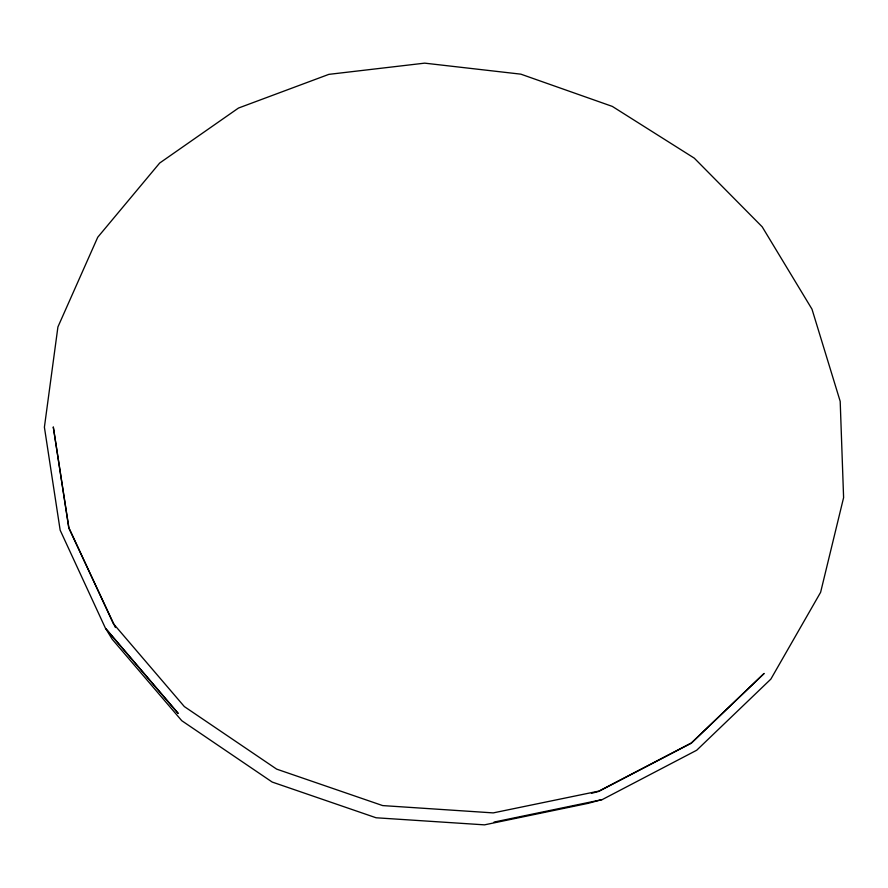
<?xml version="1.0" encoding="UTF-8"?>
<svg xmlns="http://www.w3.org/2000/svg" width="888" height="888" viewBox="0 0 888 888"><rect width="100%" height="100%" fill="white"/><g stroke="black" fill="none" stroke-linecap="round" stroke-linejoin="round"><path stroke-width="1.33" d="M601.831 799.633L588.278 803.307L484.504 824.852L376.09 817.77L272.205 782.062L181.751 720.69L112.177 639.205L105.739 628.593L178.199 713.441L105.506 628.371L60.162 530.203L44.4 427.195L57.92 326.928L97.736 237.251L159.662 163.048L238.484 108.047L328.871 74.359L424.675 63.148L520.856 74.159L612.32 106.405L694.261 158.131L762.193 226.817L811.987 309.157L840.192 401.354L843.6 497.635L820.612 592.318L770.851 679.12L696.692 750.249L602.197 799.622L494.072 822.066M591.452 793.339L598.723 791.419L691.186 743.267L764.135 673.448L691.452 742.912L598.967 791.075L493.229 812.897L382.661 805.583L276.656 769.13L184.338 706.582L113.331 623.598L68.864 527.65L53.28 426.917L68.809 528.083L115.44 627.539"/></g></svg>
